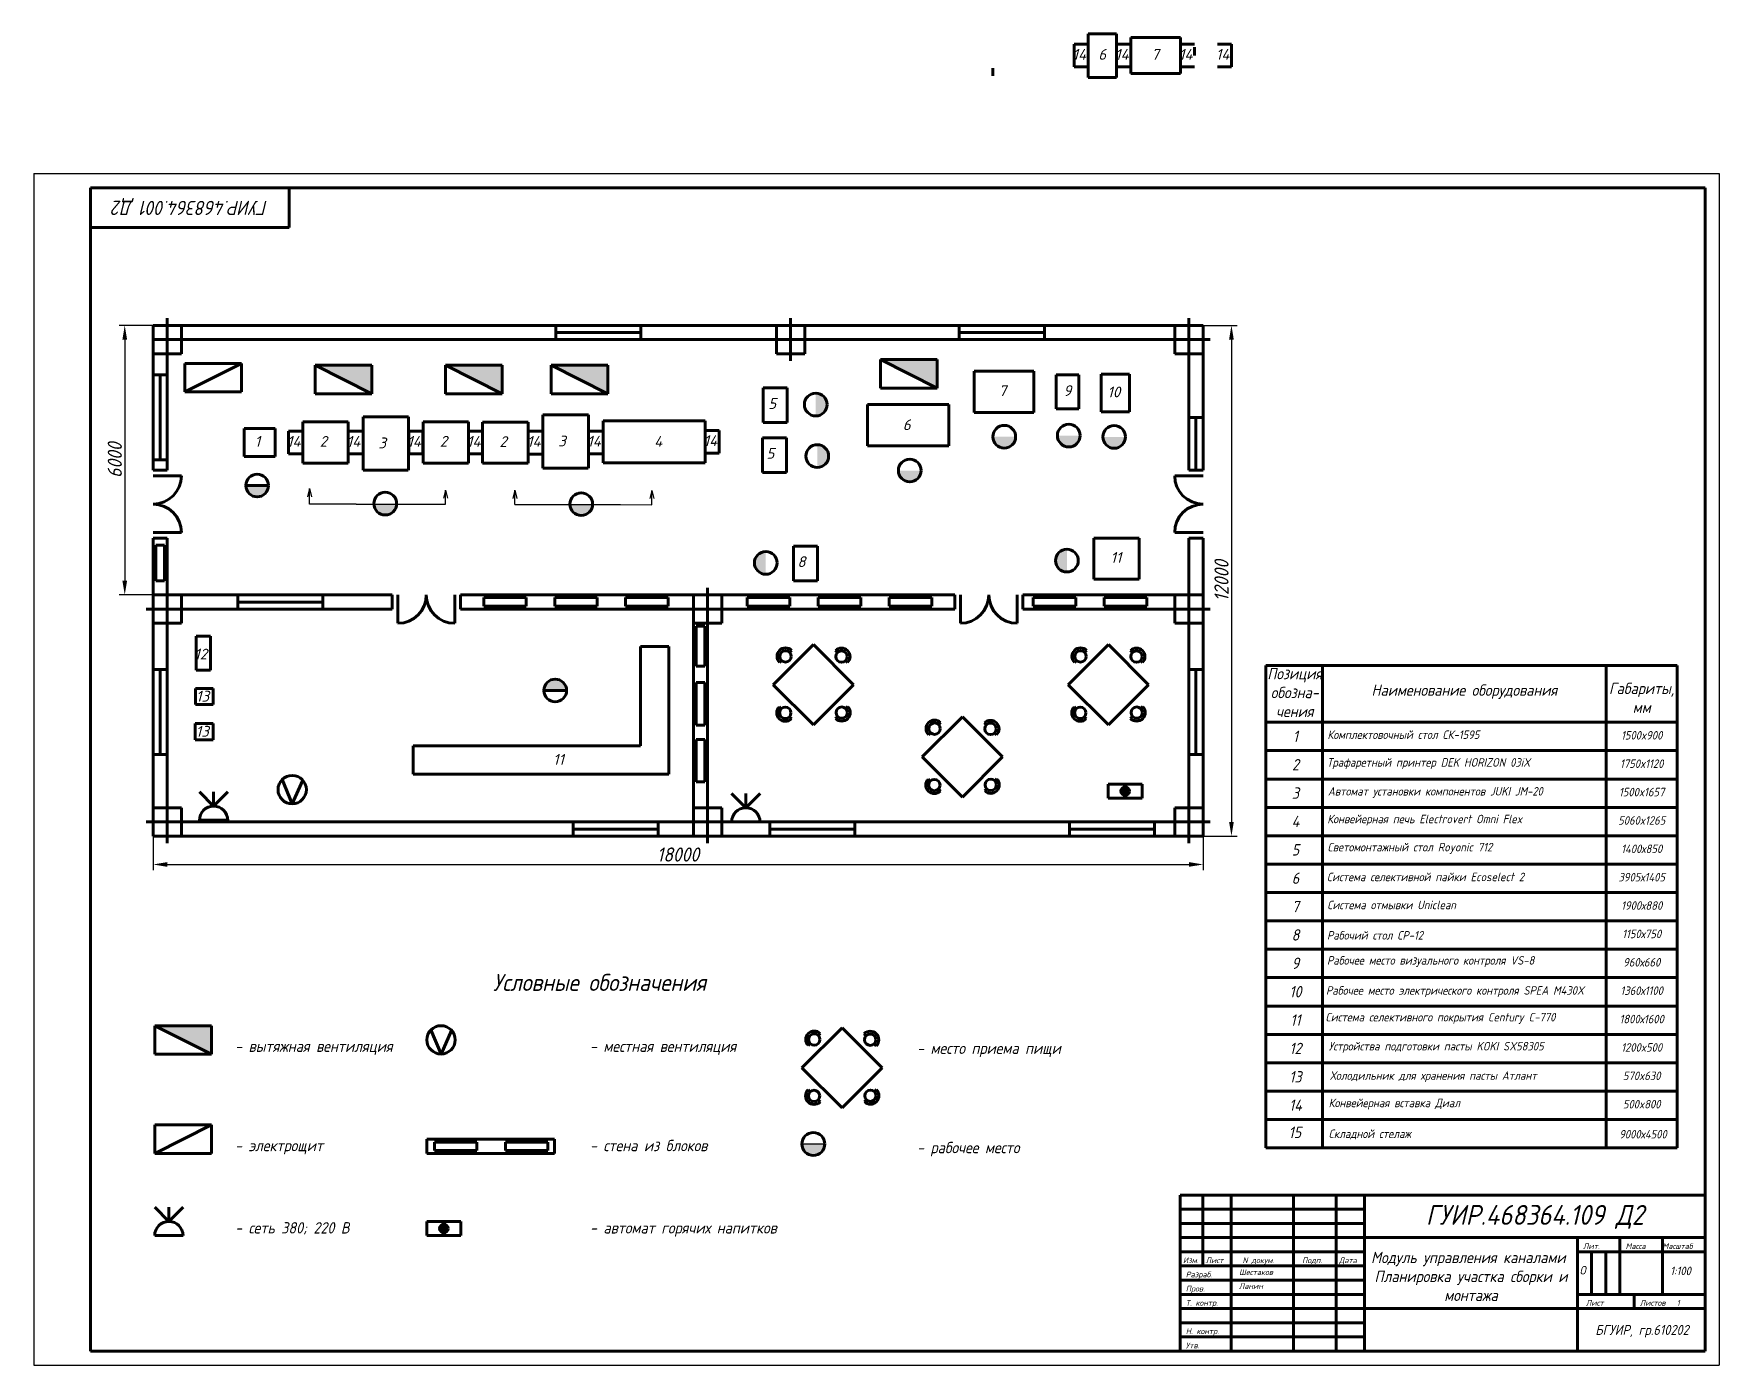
# Model space of a CAD drawing. Header units: millimetres. Extents: x 6617 to 8303, y 1400 to 2217.
# Drawn here: x 7709 to 8303, y 1748 to 2217 of the extents above; entities outside this region: 1.
import ezdxf

# ---------------------------------------------------------------- set-up
doc = ezdxf.new("R2010")
doc.units = ezdxf.units.MM
doc.header["$LTSCALE"] = 0.5
doc.layers.add('RAHMEN025', color=7, linetype='Continuous')
doc.layers.add('ОСЕВЫЕ', color=7, linetype='Continuous')
doc.layers.add('TXT', color=220, linetype='Continuous', lineweight=20)
doc.layers.add('Рамка', color=7, linetype='Continuous', lineweight=60)
doc.styles.get("Standard").update_dxf_attribs({"font": 'isocpeui.ttf', "width": 0.9})
doc.dimstyles.new('Standart', dxfattribs={"dimtxt": 5, "dimasz": 5, "dimexe": 2, "dimexo": 0, "dimgap": 1, "dimtad": 1, "dimtoh": 1, "dimdec": 0, "dimtxsty": 'Standard', "dimcen": 2.5, "dimadec": 0, "dimazin": 0, "dimtfac": 1, "dimtdec": 0, "dimtmove": 0, "dimatfit": 3, "dimldrblk": 'DOTSMALL', "dimfxl": 1, "dimarcsym": 0})

# ---------------------------------------------------------------- blocks, each defined once
blk = doc.blocks.new('*D264')
at = {"color": 0, "lineweight": -2, "transparency": 16777216}
for p, q in [((7750.61, 1934.53), (7750.61, 1922.53)), ((8120.61, 1934.53), (8120.61, 1922.53)), ((7755.61, 1924.53), (8115.61, 1924.53))]:
    blk.add_line(p, q, dxfattribs=at)
at = {"color": 0, "lineweight": 60, "transparency": 16777216}
for points in [[(7755.61, 1925.36), (7755.61, 1923.7), (7750.61, 1924.53)], [(8115.61, 1925.36), (8115.61, 1923.7), (8120.61, 1924.53)]]:
    blk.add_solid(points, dxfattribs=at)
at = {"color": 0, "lineweight": 25, "transparency": 16777216, "insert": (7935.61, 1928.03), "char_height": 5, "attachment_point": 5}
blk.add_mtext('18000', dxfattribs=at)
blk = doc.blocks.new('_DotSmall')
at = {"color": 0, "linetype": 'ByBlock', "const_width": 0.5}
blk.add_lwpolyline([(-0.0625, 0, 1), (0.0625, 0, 1)], format="xyb", close=True, dxfattribs=at)
blk = doc.blocks.new('*D265')
at = {"color": 0, "lineweight": -2, "transparency": 16777216}
for p, q in [((8120.61, 2114.53), (8132.61, 2114.53)), ((8130.61, 2109.53), (8130.61, 1939.53)), ((8120.61, 1934.53), (8132.61, 1934.53))]:
    blk.add_line(p, q, dxfattribs=at)
at = {"color": 0, "lineweight": 60, "transparency": 16777216}
for points in [[(8129.78, 2109.53), (8131.44, 2109.53), (8130.61, 2114.53)], [(8129.78, 1939.53), (8131.44, 1939.53), (8130.61, 1934.53)]]:
    blk.add_solid(points, dxfattribs=at)
at = {"color": 0, "lineweight": 25, "transparency": 16777216, "insert": (8127.11, 2024.53), "char_height": 5, "attachment_point": 5, "rotation": 90}
blk.add_mtext('12000', dxfattribs=at)
blk = doc.blocks.new('*D266')
at = {"color": 0, "lineweight": -2, "transparency": 16777216}
for p, q in [((7750.61, 2114.53), (7738.61, 2114.53)), ((7740.61, 2109.53), (7740.61, 2024.53)), ((7750.61, 2019.53), (7738.61, 2019.53))]:
    blk.add_line(p, q, dxfattribs=at)
at = {"color": 0, "lineweight": 60, "transparency": 16777216}
for points in [[(7739.78, 2109.53), (7741.44, 2109.53), (7740.61, 2114.53)], [(7739.78, 2024.53), (7741.44, 2024.53), (7740.61, 2019.53)]]:
    blk.add_solid(points, dxfattribs=at)
at = {"color": 0, "lineweight": 25, "transparency": 16777216, "insert": (7737.11, 2067.03), "char_height": 5, "attachment_point": 5, "rotation": 90}
blk.add_mtext('6000', dxfattribs=at)

msp = doc.modelspace()

# ---------------------------------------------------------------- hatches: boundary and pattern name
at = {"lineweight": 60}
h = msp.add_hatch(color=256, dxfattribs=at)
h.dxf.hatch_style = 1
h.paths.add_polyline_path([(7807.71, 2100.46), (7827.71, 2090.46), (7827.71, 2100.46)])
h = msp.add_hatch(color=256, dxfattribs=at)
h.dxf.hatch_style = 1
h.paths.add_polyline_path([(7853.66, 2100.46), (7873.66, 2090.46), (7873.66, 2100.46)])
h = msp.add_hatch(color=256, dxfattribs=at)
h.dxf.hatch_style = 1
h.paths.add_polyline_path([(7890.91, 2100.46), (7910.91, 2090.46), (7910.91, 2100.46)])
h = msp.add_hatch(color=256, dxfattribs=at)
h.dxf.hatch_style = 1
h.paths.add_polyline_path([(8006.89, 2102.45), (8026.89, 2092.45), (8026.89, 2102.45)])
h = msp.add_hatch(color=256, dxfattribs=at)
h.dxf.hatch_style = 1
h.paths.add_polyline_path([(7984.11, 2090.62), (7984.11, 2082.62, 1)])
h = msp.add_hatch(color=256, dxfattribs=at)
h.dxf.hatch_style = 1
h.paths.add_polyline_path([(8054.57, 2075.28), (8046.57, 2075.28, 1)])
h = msp.add_hatch(color=256, dxfattribs=at)
h.dxf.hatch_style = 1
h.paths.add_polyline_path([(8077.29, 2075.68), (8069.29, 2075.68, 1)])
h = msp.add_hatch(color=256, dxfattribs=at)
h.dxf.hatch_style = 1
h.paths.add_polyline_path([(8093.3, 2075.23), (8085.3, 2075.23, 1)])
h = msp.add_hatch(color=256, dxfattribs=at)
h.dxf.hatch_style = 1
h.paths.add_polyline_path([(7984.67, 2072.47), (7984.67, 2064.47, 1)])
h = msp.add_hatch(color=256, dxfattribs=at)
h.dxf.hatch_style = 1
h.paths.add_polyline_path([(8021.24, 2063.37), (8013.24, 2063.37, 1)])
h = msp.add_hatch(color=256, dxfattribs=at)
h.dxf.hatch_style = 1
h.paths.add_polyline_path([(7791.28, 2058.08), (7783.28, 2058.08, 1)])
h = msp.add_hatch(color=256, dxfattribs=at)
h.dxf.hatch_style = 1
h.paths.add_polyline_path([(7836.42, 2051.7), (7828.42, 2051.7, 1)])
h = msp.add_hatch(color=256, dxfattribs=at)
h.dxf.hatch_style = 1
h.paths.add_polyline_path([(7905.5, 2051.53), (7897.5, 2051.53, 1)])
h = msp.add_hatch(color=256, dxfattribs=at)
h.dxf.hatch_style = 1
h.paths.add_polyline_path([(7966.51, 2026.82), (7966.51, 2034.82, 1)])
h = msp.add_hatch(color=256, dxfattribs=at)
h.dxf.hatch_style = 1
h.paths.add_polyline_path([(8072.63, 2027.61), (8072.63, 2035.61, 1)])
h = msp.add_hatch(color=256, dxfattribs=at)
h.dxf.hatch_style = 1
h.paths.add_polyline_path([(7888.31, 1985.86), (7896.31, 1985.86, 1)])
h = msp.add_hatch(color=256, dxfattribs=at)
h.dxf.hatch_style = 1
h.paths.add_polyline_path([(8091.69, 1950.35, 1), (8094.69, 1950.35, 1)])
h = msp.add_hatch(color=256, dxfattribs=at)
h.dxf.hatch_style = 1
h.paths.add_polyline_path([(7751.17, 1867.71), (7771.17, 1857.71), (7771.17, 1867.71)])
at = {"lineweight": 25}
h = msp.add_hatch(color=0, dxfattribs=at)
h.dxf.hatch_style = 1
h.paths.add_polyline_path([(7987.27, 1826.01), (7979.27, 1826.01, 1)])
at = {"lineweight": 60}
h = msp.add_hatch(color=256, dxfattribs=at)
h.dxf.hatch_style = 1
h.paths.add_polyline_path([(7851.58, 1796.21, 1), (7854.58, 1796.21, 1)])
at = {"layer": 'TXT'}
h = msp.add_hatch(dxfattribs=at)
h.set_pattern_fill('ANGLE', color=0)
h.set_pattern_definition([(0, (0, 0), (0, 6.985), [5.08, -1.905]), (90, (0, 0), (-6.985, 4e-16), [5.08, -1.905])])
h.paths.add_polyline_path([(6618.3, 1401.5), (6616.7, 1401.5), (6616.7, 1400.45), (6618.3, 1400.45)])

# ---------------------------------------------------------------- linework, layer by layer
at = {"lineweight": 60}
for p, q in [((8080.15, 2209.63), (8080.15, 2217.33)), ((8080.15, 2217.33), (8090.15, 2217.33)), ((8090.15, 2217.33), (8090.15, 2201.93)), ((8095.15, 2209.63), (8095.15, 2215.99)), ((8095.15, 2215.99), (8112.65, 2215.99)), ((8112.65, 2215.99), (8112.65, 2203.27)), ((8075.15, 2205.63), (8075.15, 2213.63)), ((8075.15, 2213.63), (8080.15, 2213.63)), ((8080.15, 2213.63), (8080.15, 2205.63)), ((8080.15, 2212.63), (8080.15, 2206.63)), ((8080.15, 2209.63), (8080.15, 2212.63)), ((8090.15, 2213.63), (8095.15, 2213.63)), ((8095.15, 2213.63), (8095.15, 2205.63)), ((8095.15, 2209.63), (8095.15, 2212.63)), ((8112.65, 2213.63), (8117.65, 2213.63)), ((8117.65, 2209.63), (8117.65, 2212.63)), ((8125.65, 2213.63), (8130.65, 2213.63)), ((8130.65, 2213.63), (8130.65, 2205.63)), ((8130.65, 2209.63), (8130.65, 2212.63)), ((8130.65, 2209.63), (8130.65, 2212.18)), ((8046.55, 2202.53), (8046.55, 2205.23)), ((8080.15, 2205.63), (8075.15, 2205.63)), ((8080.15, 2201.93), (8080.15, 2206.63)), ((8095.15, 2205.63), (8090.15, 2205.63)), ((8095.15, 2203.27), (8095.15, 2205.63)), ((8117.65, 2205.63), (8112.65, 2205.63)), ((8130.65, 2205.63), (8125.65, 2205.63)), ((8090.15, 2201.93), (8080.15, 2201.93)), ((8112.65, 2203.27), (8095.15, 2203.27)), ((7755.61, 2117.03), (7755.61, 2102.03)), ((7975.25, 2117.03), (7975.25, 2102.03)), ((8115.61, 2063.53), (8115.61, 2117.03)), ((7750.61, 2114.53), (7750.61, 2104.53)), ((7760.61, 2104.53), (7760.61, 2114.53)), ((8123.11, 2109.53), (7827.39, 2109.53)), ((8120.61, 2114.53), (7829.89, 2114.53)), ((7880.61, 2114.53), (7870.61, 2114.53)), ((7892.47, 2114.53), (7892.47, 2109.53)), ((7922.47, 2112.03), (7892.47, 2112.03)), ((7922.47, 2109.53), (7922.47, 2114.53)), ((7970.25, 2114.53), (7970.25, 2104.53)), ((7980.25, 2104.53), (7980.25, 2114.53)), ((8015.61, 2114.53), (8005.61, 2114.53)), ((8034.72, 2114.53), (8034.72, 2109.53)), ((8064.72, 2112.03), (8034.72, 2112.03)), ((8064.72, 2109.53), (8064.72, 2114.53)), ((8110.61, 2114.53), (8115.61, 2114.53)), ((8110.61, 2114.53), (8110.61, 2104.53)), ((8120.61, 2114.53), (8110.61, 2114.53)), ((8120.61, 2114.53), (8120.61, 2109.53)), ((8120.61, 2104.53), (8120.61, 2114.53)), ((8120.61, 2063.53), (8120.61, 2114.53)), ((7750.61, 2063.53), (7750.61, 2104.53)), ((7750.61, 2104.53), (7760.61, 2104.53)), ((7755.61, 2063.53), (7755.61, 2104.53)), ((7970.25, 2104.53), (7980.25, 2104.53)), ((8110.61, 2104.53), (8120.61, 2104.53)), ((7755.61, 2097.1), (7750.61, 2097.1)), ((7753.11, 2097.1), (7753.11, 2067.1)), ((7761.79, 2101.05), (7761.79, 2091.05)), ((7781.79, 2101.05), (7761.79, 2101.05)), ((7781.79, 2101.05), (7761.79, 2091.05)), ((7781.79, 2091.05), (7781.79, 2101.05)), ((7807.71, 2100.46), (7807.71, 2090.46)), ((7827.71, 2100.46), (7807.71, 2100.46)), ((7827.71, 2090.46), (7807.71, 2100.46)), ((7827.71, 2090.46), (7827.71, 2100.46)), ((7853.66, 2100.46), (7853.66, 2090.46)), ((7873.66, 2100.46), (7853.66, 2100.46)), ((7873.66, 2090.46), (7853.66, 2100.46)), ((7873.66, 2090.46), (7873.66, 2100.46)), ((7890.91, 2100.46), (7890.91, 2090.46)), ((7910.91, 2100.46), (7890.91, 2100.46)), ((7910.91, 2090.46), (7890.91, 2100.46)), ((7910.91, 2090.46), (7910.91, 2100.46)), ((8006.89, 2102.45), (8006.89, 2092.45)), ((8026.89, 2092.45), (8006.89, 2102.45)), ((8026.89, 2092.45), (8026.89, 2102.45)), ((8039.94, 2091.12), (8039.94, 2098.37)), ((8039.94, 2098.37), (8055.94, 2098.37)), ((8068.87, 2091.11), (8068.87, 2097.11)), ((8068.87, 2097.11), (8076.87, 2097.11)), ((8076.87, 2097.11), (8076.87, 2085.11)), ((8094.67, 2097.32), (8084.67, 2097.32)), ((8084.67, 2097.32), (8084.67, 2084.02)), ((8094.67, 2097.22), (8094.67, 2097.32)), ((8094.67, 2084.02), (8094.67, 2097.22)), ((7761.79, 2091.05), (7781.79, 2091.05)), ((7965.55, 2080.26), (7965.55, 2092.51)), ((7974, 2092.51), (7974, 2080.26)), ((8006.89, 2092.45), (8026.89, 2092.45)), ((8039.94, 2083.87), (8039.94, 2091.12)), ((8068.87, 2095.11), (8068.87, 2087.11)), ((8094.67, 2090.67), (8094.67, 2094.89)), ((8094.67, 2093.22), (8094.67, 2088.12)), ((7807.71, 2090.46), (7827.71, 2090.46)), ((7853.66, 2090.46), (7873.66, 2090.46)), ((7890.91, 2090.46), (7910.91, 2090.46)), ((8002.39, 2072.47), (8002.39, 2086.67)), ((8002.39, 2072.07), (8002.39, 2086.27)), ((8068.87, 2085.11), (8068.87, 2087.11)), ((8076.87, 2085.11), (8068.87, 2085.11)), ((8094.67, 2086.44), (8094.67, 2088.12)), ((7803.38, 2073.23), (7803.38, 2080.48)), ((7803.38, 2080.48), (7819.38, 2080.48)), ((7819.38, 2080.48), (7819.38, 2065.98)), ((7824.65, 2075.04), (7824.65, 2082.29)), ((7824.65, 2082.29), (7840.65, 2082.29)), ((7840.65, 2082.29), (7840.65, 2067.79)), ((7845.74, 2073.25), (7845.74, 2080.5)), ((7845.74, 2080.5), (7861.74, 2080.5)), ((7861.74, 2080.5), (7861.74, 2066)), ((7866.74, 2073.16), (7866.74, 2080.41)), ((7866.74, 2080.41), (7882.74, 2080.41)), ((7882.74, 2080.41), (7882.74, 2065.91)), ((7888, 2075.73), (7888, 2082.98)), ((7888, 2082.98), (7904, 2082.98)), ((7904, 2082.98), (7904, 2068.48)), ((7974, 2080.26), (7965.55, 2080.26)), ((8002.39, 2083.17), (8002.39, 2075.17)), ((8002.39, 2079.17), (8002.39, 2082.17)), ((8055.94, 2083.87), (8039.94, 2083.87)), ((8084.67, 2084.02), (8094.67, 2084.02)), ((8120.61, 2082.03), (8115.61, 2082.03)), ((8118.11, 2082.03), (8118.11, 2063.53)), ((7782.64, 2078.15), (7793.64, 2078.15)), ((7782.64, 2068.35), (7782.64, 2078.15)), ((7798.32, 2077.23), (7803.32, 2077.23)), ((7803.38, 2078.13), (7803.38, 2068.33)), ((7803.38, 2065.98), (7803.38, 2073.23)), ((7819.38, 2073.23), (7819.38, 2077.23)), ((7819.38, 2077.23), (7824.38, 2077.23)), ((7824.65, 2067.79), (7824.65, 2075.04)), ((7840.71, 2069.21), (7840.71, 2077.21)), ((7840.71, 2077.21), (7845.71, 2077.21)), ((7845.71, 2077.21), (7845.71, 2069.21)), ((7845.74, 2066), (7845.74, 2073.25)), ((7861.73, 2077.21), (7866.73, 2077.21)), ((7866.74, 2065.91), (7866.74, 2073.16)), ((7882.89, 2077.19), (7887.89, 2077.19)), ((7888, 2068.48), (7888, 2075.73)), ((7904.1, 2077.29), (7909.1, 2077.29)), ((7945.14, 2069.49), (7945.14, 2077.49)), ((7945.14, 2077.49), (7950.14, 2077.49)), ((7965.35, 2062.67), (7965.35, 2074.92)), ((7973.8, 2074.92), (7973.8, 2062.67)), ((7793.64, 2068.35), (7782.64, 2068.35)), ((7803.32, 2069.23), (7798.32, 2069.23)), ((7824.38, 2069.23), (7819.38, 2069.23)), ((7845.71, 2069.21), (7840.71, 2069.21)), ((7866.73, 2069.21), (7861.73, 2069.21)), ((7887.89, 2069.19), (7882.89, 2069.19)), ((7909.1, 2069.29), (7904.1, 2069.29)), ((7950.14, 2069.49), (7945.14, 2069.49)), ((7750.61, 2067.1), (7755.61, 2067.1)), ((7750.61, 2063.53), (7755.61, 2063.53)), ((7760.61, 2061.53), (7750.61, 2061.53)), ((7819.38, 2065.98), (7803.38, 2065.98)), ((7861.74, 2066), (7845.74, 2066)), ((7882.74, 2065.91), (7866.74, 2065.91)), ((7973.8, 2062.67), (7965.35, 2062.67)), ((8110.61, 2061.53), (8120.61, 2061.53)), ((8115.61, 2063.53), (8120.61, 2063.53)), ((7791.28, 2058.08), (7783.28, 2058.08)), ((7787.28, 2058.08), (7791.28, 2058.08)), ((7750.61, 2041.53), (7760.61, 2041.53)), ((7750.61, 2039.53), (7755.61, 2039.53)), ((7755.61, 2039.53), (7755.61, 2014.53)), ((8082.1, 2032.3), (8082.1, 2039.55)), ((8082.1, 2039.55), (8098.1, 2039.55)), ((8098.1, 2039.55), (8098.1, 2025.05)), ((8120.61, 2041.53), (8110.61, 2041.53)), ((8115.61, 2009.53), (8115.61, 2039.53)), ((8115.61, 2039.53), (8120.61, 2039.53)), ((8120.61, 2009.53), (8120.61, 2039.53)), ((7754.61, 2037.09), (7751.61, 2037.09)), ((7751.61, 2037.09), (7751.61, 2024.53)), ((7754.61, 2024.53), (7754.61, 2037.09)), ((7976.25, 2024.51), (7976.25, 2036.76)), ((7984.7, 2036.76), (7984.7, 2024.51)), ((8082.1, 2025.05), (8082.1, 2032.3)), ((7945.99, 2022.03), (7945.99, 2007.03)), ((7984.7, 2024.51), (7976.25, 2024.51)), ((8098.1, 2025.05), (8082.1, 2025.05)), ((8115.61, 2022.03), (8115.61, 2007.03)), ((7748.11, 2014.53), (7763.11, 2014.53)), ((7750.61, 2019.53), (7760.61, 2019.53)), ((7760.61, 2019.53), (7750.61, 2019.53)), ((7834.89, 2019.53), (7755.61, 2019.53)), ((7760.61, 2009.53), (7760.61, 2019.53)), ((7760.61, 2014.53), (7834.89, 2014.53)), ((7780.43, 2019.53), (7780.43, 2014.53)), ((7810.43, 2017.03), (7780.43, 2017.03)), ((7810.43, 2014.53), (7810.43, 2019.53)), ((7824.89, 2014.53), (7834.89, 2014.53)), ((7836.89, 2019.53), (7836.89, 2009.53)), ((7856.89, 2009.53), (7856.89, 2019.53)), ((7858.89, 2019.53), (8033.1, 2019.53)), ((7858.89, 2014.53), (8033.1, 2014.53)), ((7867.12, 2018.61), (7867.12, 2015.61)), ((7882.12, 2018.61), (7867.12, 2018.61)), ((7867.12, 2015.61), (7882.12, 2015.61)), ((7882.12, 2015.61), (7882.12, 2018.61)), ((7892.12, 2018.61), (7892.12, 2015.61)), ((7907.12, 2018.61), (7892.12, 2018.61)), ((7892.12, 2015.61), (7907.12, 2015.61)), ((7907.12, 2015.61), (7907.12, 2018.61)), ((7917.12, 2018.61), (7917.12, 2015.61)), ((7932.12, 2018.61), (7917.12, 2018.61)), ((7917.12, 2015.61), (7932.12, 2015.61)), ((7932.12, 2015.61), (7932.12, 2018.61)), ((7940.99, 2019.53), (7940.99, 2009.53)), ((7940.99, 2019.53), (7950.99, 2019.53)), ((7940.99, 2014.53), (7950.99, 2014.53)), ((7950.99, 2009.53), (7950.99, 2019.53)), ((7960, 2018.61), (7960, 2015.61)), ((7975, 2018.61), (7960, 2018.61)), ((7960, 2015.61), (7975, 2015.61)), ((7975, 2015.61), (7975, 2018.61)), ((7985, 2018.61), (7985, 2015.61)), ((8000, 2018.61), (7985, 2018.61)), ((7985, 2015.61), (8000, 2015.61)), ((8000, 2015.61), (8000, 2018.61)), ((8010, 2018.61), (8010, 2015.61)), ((8025, 2018.61), (8010, 2018.61)), ((8010, 2015.61), (8025, 2015.61)), ((8025, 2015.61), (8025, 2018.61)), ((8035.1, 2009.53), (8035.1, 2019.53)), ((8055.1, 2019.53), (8055.1, 2009.53)), ((8057.1, 2019.53), (8110.61, 2019.53)), ((8057.1, 2014.53), (8110.61, 2014.53)), ((8060.75, 2018.61), (8060.75, 2015.61)), ((8075.75, 2018.61), (8060.75, 2018.61)), ((8060.75, 2015.61), (8075.75, 2015.61)), ((8075.75, 2015.61), (8075.75, 2018.61)), ((8085.75, 2018.61), (8085.75, 2015.61)), ((8100.75, 2018.61), (8085.75, 2018.61)), ((8085.75, 2015.61), (8100.75, 2015.61)), ((8100.75, 2015.61), (8100.75, 2018.61)), ((8108.11, 2014.53), (8123.11, 2014.53)), ((8110.61, 2019.53), (8110.61, 2009.53)), ((8120.61, 2019.53), (8110.61, 2019.53)), ((8120.61, 2009.53), (8120.61, 2019.53)), ((7750.61, 2009.53), (7760.61, 2009.53)), ((7754.61, 2009.53), (7751.61, 2009.53)), ((7944.99, 2008.53), (7941.99, 2008.53)), ((7941.99, 2008.53), (7941.99, 1994.43)), ((7944.99, 1994.43), (7944.99, 2008.53)), ((8110.61, 2009.53), (8120.61, 2009.53)), ((7770.82, 2005.04), (7765.82, 2005.04)), ((7765.82, 2005.04), (7765.82, 1993.04)), ((7770.82, 1993.04), (7770.82, 2005.04)), ((7983.3, 2002.02), (7969.15, 1987.88)), ((7997.44, 1987.88), (7983.3, 2002.02)), ((8087.25, 2002.02), (8073.11, 1987.88)), ((8101.39, 1987.88), (8087.25, 2002.02)), ((7932.31, 2001.35), (7922.31, 2001.35)), ((7922.31, 2001.35), (7922.31, 1966.35)), ((7932.31, 2001.35), (7932.31, 1956.35)), ((7972.06, 1996.43), (7971.35, 1995.73)), ((7974.89, 1999.26), (7975.59, 1999.97)), ((7991.78, 1999.19), (7991.07, 1999.9)), ((7994.61, 1996.36), (7995.32, 1995.66)), ((8076.01, 1996.43), (8075.3, 1995.73)), ((8078.84, 1999.26), (8079.54, 1999.97)), ((8095.73, 1999.19), (8095.03, 1999.9)), ((8098.56, 1996.36), (8099.27, 1995.66)), ((7755.61, 1993.25), (7750.61, 1993.25)), ((7753.11, 1993.25), (7753.11, 1963.25)), ((7765.82, 1993.04), (7770.82, 1993.04)), ((7941.99, 1994.43), (7944.99, 1994.43)), ((8120.61, 1993.25), (8115.61, 1993.25)), ((8118.11, 1993.25), (8118.11, 1963.25)), ((8142.69, 1994.64), (8287.69, 1994.64)), ((8142.69, 1834.64), (8142.69, 1994.64)), ((8142.69, 1994.64), (8162.69, 1994.64)), ((8142.69, 1994.64), (8142.69, 1979.64)), ((8142.69, 1994.64), (8142.69, 1974.64)), ((8162.69, 1994.64), (8162.69, 1834.64)), ((8287.69, 1994.64), (8262.69, 1994.64)), ((8262.69, 1994.64), (8262.69, 1834.64)), ((8287.69, 1994.64), (8282.69, 1994.64)), ((8287.69, 1994.64), (8287.69, 1834.64)), ((7765.53, 1980.86), (7765.53, 1986.56)), ((7765.53, 1986.56), (7771.83, 1986.56)), ((7771.83, 1986.56), (7771.83, 1980.86)), ((7892.31, 1985.86), (7888.31, 1985.86)), ((7888.31, 1985.86), (7896.31, 1985.86)), ((7944.99, 1988.62), (7941.99, 1988.62)), ((7941.99, 1988.62), (7941.99, 1973.62)), ((7944.99, 1973.62), (7944.99, 1988.62)), ((7969.15, 1987.88), (7983.3, 1973.74)), ((7983.3, 1973.74), (7997.44, 1987.88)), ((8073.11, 1987.88), (8087.25, 1973.74)), ((8087.25, 1973.74), (8101.39, 1987.88)), ((7771.83, 1980.86), (7765.53, 1980.86)), ((7971.98, 1979.39), (7971.28, 1980.1)), ((7994.68, 1979.47), (7995.39, 1980.17)), ((8075.93, 1979.39), (8075.23, 1980.1)), ((8098.63, 1979.47), (8099.34, 1980.17)), ((7765.44, 1968.5), (7765.44, 1974.2)), ((7765.44, 1974.2), (7771.74, 1974.2)), ((7771.74, 1974.2), (7771.74, 1968.5)), ((7941.99, 1973.62), (7944.99, 1973.62)), ((7974.81, 1976.56), (7975.52, 1975.86)), ((7991.85, 1976.64), (7991.14, 1975.93)), ((8035.81, 1976.56), (8021.67, 1962.42)), ((8027.4, 1973.8), (8028.11, 1974.51)), ((8049.95, 1962.42), (8035.81, 1976.56)), ((8044.3, 1973.73), (8043.59, 1974.44)), ((8078.76, 1976.56), (8079.47, 1975.86)), ((8095.8, 1976.64), (8095.1, 1975.93)), ((8142.69, 1974.64), (8287.69, 1974.64)), ((7771.74, 1968.5), (7765.44, 1968.5)), ((7842.31, 1956.35), (7842.31, 1966.35)), ((7842.31, 1966.35), (7892.31, 1966.35)), ((7922.31, 1966.35), (7892.31, 1966.35)), ((7944.99, 1968.62), (7941.99, 1968.62)), ((7941.99, 1968.62), (7941.99, 1953.62)), ((7944.99, 1953.62), (7944.99, 1968.62)), ((8024.57, 1970.98), (8023.87, 1970.27)), ((8047.13, 1970.9), (8047.83, 1970.2)), ((7750.61, 1963.25), (7755.61, 1963.25)), ((8021.67, 1962.42), (8035.81, 1948.28)), ((8035.81, 1948.28), (8049.95, 1962.42)), ((8115.61, 1963.25), (8120.61, 1963.25)), ((8142.69, 1964.64), (8287.69, 1964.64)), ((8142.69, 1964.64), (8287.69, 1964.64)), ((7799.62, 1945.91), (7796.07, 1954.43)), ((7892.31, 1956.35), (7842.31, 1956.35)), ((7932.31, 1956.35), (7892.31, 1956.35)), ((8024.5, 1953.93), (8023.79, 1954.64)), ((8047.2, 1954.01), (8047.9, 1954.72)), ((8142.69, 1954.64), (8287.69, 1954.64)), ((7766.92, 1950.1), (7771.92, 1945.1)), ((7771.92, 1945.1), (7771.92, 1950.1)), ((7776.92, 1950.1), (7771.92, 1945.1)), ((7799.62, 1945.91), (7803.35, 1954.24)), ((7941.99, 1953.62), (7944.99, 1953.62)), ((7954.49, 1949.53), (7959.49, 1944.53)), ((7959.49, 1944.53), (7959.49, 1949.53)), ((7964.49, 1949.53), (7959.49, 1944.53)), ((8027.33, 1951.11), (8028.03, 1950.4)), ((8044.37, 1951.18), (8043.66, 1950.47)), ((8087.19, 1952.85), (8087.19, 1947.85)), ((8099.19, 1952.85), (8087.19, 1952.85)), ((8099.19, 1947.85), (8099.19, 1952.85)), ((7750.61, 1944.53), (7750.61, 1934.53)), ((7750.61, 1944.53), (7760.61, 1944.53)), ((7751.61, 1944.53), (7754.61, 1944.53)), ((7760.61, 1934.53), (7760.61, 1944.53)), ((7940.99, 1944.53), (7940.99, 1934.53)), ((7940.99, 1944.53), (7950.99, 1944.53)), ((7941.99, 1944.53), (7944.99, 1944.53)), ((7950.99, 1934.53), (7950.99, 1944.53)), ((8087.19, 1947.85), (8099.19, 1947.85)), ((8110.61, 1944.53), (8110.61, 1934.53)), ((8120.61, 1944.53), (8110.61, 1944.53)), ((8115.61, 1947.03), (8115.61, 1932.03)), ((8120.61, 1934.53), (8120.61, 1944.53)), ((8142.69, 1944.64), (8287.69, 1944.64)), ((7748.11, 1939.53), (7763.11, 1939.53)), ((7760.61, 1939.53), (7750.61, 1939.53)), ((7776.92, 1940.1), (7766.92, 1940.1)), ((7898.59, 1939.53), (7898.59, 1934.53)), ((7928.59, 1937.03), (7898.59, 1937.03)), ((7928.59, 1934.53), (7928.59, 1939.53)), ((7938.49, 1939.53), (7953.49, 1939.53)), ((7950.99, 1939.53), (7940.99, 1939.53)), ((7967.93, 1939.53), (7967.93, 1934.53)), ((7997.93, 1937.03), (7967.93, 1937.03)), ((7997.93, 1934.53), (7997.93, 1939.53)), ((8073.53, 1939.53), (8073.53, 1934.53)), ((8103.53, 1937.03), (8073.53, 1937.03)), ((8103.53, 1934.53), (8103.53, 1939.53)), ((8108.11, 1939.53), (8123.11, 1939.53)), ((7750.61, 1934.53), (7760.61, 1934.53)), ((7940.99, 1934.53), (7950.99, 1934.53)), ((8110.61, 1934.53), (8120.61, 1934.53)), ((8142.69, 1934.64), (8287.69, 1934.64)), ((8142.69, 1924.64), (8287.69, 1924.64)), ((8142.69, 1914.64), (8287.69, 1914.64)), ((8142.69, 1904.64), (8287.69, 1904.64)), ((8142.69, 1894.64), (8287.69, 1894.64)), ((8142.69, 1884.64), (8287.69, 1884.64)), ((8142.69, 1874.64), (8287.69, 1874.64)), ((7751.17, 1867.71), (7751.17, 1857.71)), ((7771.17, 1867.71), (7751.17, 1867.71)), ((7771.17, 1857.71), (7751.17, 1867.71)), ((7771.17, 1857.71), (7771.17, 1867.71)), ((7852.08, 1857.71), (7848.53, 1866.23)), ((7852.08, 1857.71), (7855.81, 1866.04)), ((7993.42, 1867.01), (7979.27, 1852.86)), ((8007.56, 1852.86), (7993.42, 1867.01)), ((7982.18, 1861.42), (7981.47, 1860.71)), ((7985.01, 1864.25), (7985.71, 1864.96)), ((8001.9, 1864.18), (8001.19, 1864.89)), ((8004.73, 1861.35), (8005.44, 1860.64)), ((8142.69, 1864.64), (8287.69, 1864.64)), ((7751.17, 1857.71), (7771.17, 1857.71)), ((8142.69, 1854.64), (8287.69, 1854.64)), ((7979.27, 1852.86), (7993.42, 1838.72)), ((7993.42, 1838.72), (8007.56, 1852.86)), ((7982.1, 1844.38), (7981.4, 1845.09)), ((7984.93, 1841.55), (7985.64, 1840.84)), ((8001.97, 1841.63), (8001.27, 1840.92)), ((8004.8, 1844.45), (8005.51, 1845.16)), ((8142.69, 1844.64), (8287.69, 1844.64)), ((7751.17, 1832.71), (7751.17, 1822.71)), ((7771.17, 1832.71), (7751.17, 1832.71)), ((7771.17, 1832.71), (7751.17, 1822.71)), ((7771.17, 1822.71), (7771.17, 1832.71)), ((8142.69, 1834.64), (8287.69, 1834.64)), ((7847.08, 1827.71), (7847.08, 1822.71)), ((7892.08, 1827.71), (7847.08, 1827.71)), ((7849.74, 1826.71), (7849.74, 1823.71)), ((7864.74, 1826.71), (7849.74, 1826.71)), ((7849.74, 1823.71), (7864.74, 1823.71)), ((7864.74, 1823.71), (7864.74, 1826.71)), ((7874.74, 1826.71), (7874.74, 1823.71)), ((7889.74, 1826.71), (7874.74, 1826.71)), ((7874.74, 1823.71), (7889.74, 1823.71)), ((7889.74, 1823.71), (7889.74, 1826.71)), ((7892.08, 1822.71), (7892.08, 1827.71)), ((7751.17, 1822.71), (7771.17, 1822.71)), ((7847.08, 1822.71), (7892.08, 1822.71)), ((7751.17, 1803.71), (7756.17, 1798.71)), ((7756.17, 1798.71), (7756.17, 1803.71)), ((7761.17, 1803.71), (7756.17, 1798.71)), ((7847.08, 1798.71), (7847.08, 1793.71)), ((7859.08, 1798.71), (7847.08, 1798.71)), ((7859.08, 1793.71), (7859.08, 1798.71)), ((7761.17, 1793.71), (7751.17, 1793.71)), ((7847.08, 1793.71), (7859.08, 1793.71))]:
    msp.add_line(p, q, dxfattribs=at)
at = {"color": 0, "lineweight": 60}
for p, q in [((7827.39, 2109.53), (7750.58, 2109.53)), ((7829.89, 2114.53), (7750.61, 2114.53)), ((8006.89, 2102.45), (8026.89, 2102.45)), ((8055.94, 2098.37), (8060.94, 2098.37)), ((8060.94, 2098.37), (8060.94, 2083.87)), ((7974, 2092.51), (7965.55, 2092.51)), ((8002.39, 2086.67), (8030.99, 2086.67)), ((8030.99, 2086.67), (8030.99, 2072.47)), ((8030.99, 2086.27), (8030.99, 2072.07)), ((7909.24, 2080.89), (7945.14, 2080.89)), ((7909.24, 2066.09), (7909.24, 2080.89)), ((7945.14, 2080.89), (7945.14, 2066.09)), ((8055.94, 2083.87), (8060.94, 2083.87)), ((7793.64, 2078.15), (7793.64, 2068.35)), ((7798.32, 2077.23), (7798.32, 2069.23)), ((7950.14, 2077.49), (7950.14, 2069.49)), ((7973.8, 2074.92), (7965.35, 2074.92)), ((7824.65, 2067.79), (7824.65, 2063.49)), ((7840.65, 2067.79), (7840.65, 2063.49)), ((7888, 2068.48), (7888, 2064.18)), ((7904, 2068.48), (7904, 2064.18)), ((8030.99, 2072.07), (8002.39, 2072.07)), ((7824.65, 2063.49), (7840.53, 2063.49)), ((7888, 2064.18), (7903.87, 2064.18)), ((7945.14, 2066.09), (7909.24, 2066.09)), ((7750.61, 2019.53), (7750.61, 2039.53)), ((7984.7, 2036.76), (7976.25, 2036.76)), ((7751.61, 2024.53), (7754.61, 2024.53)), ((7755.61, 2022.03), (7755.61, 1942.03)), ((7750.61, 2019.53), (7750.61, 1934.53)), ((7834.89, 2014.53), (7834.89, 2019.53)), ((7834.89, 2018.53), (7834.89, 2014.53)), ((7858.89, 2019.53), (7858.89, 2014.53)), ((8033.1, 2019.53), (8033.1, 2014.53)), ((8057.1, 2019.53), (8057.1, 2014.53)), ((7950.99, 2009.53), (7940.99, 2009.53)), ((7940.99, 2009.53), (7940.99, 1939.53)), ((8120.61, 1934.53), (8120.61, 2009.53)), ((7945.99, 2007.03), (7945.99, 1939.53)), ((8115.61, 1939.53), (8115.61, 2007.03)), ((7755.61, 1942.03), (7755.61, 1942.03)), ((7755.61, 1932.03), (7755.61, 1942.03)), ((8115.61, 1939.53), (7755.61, 1939.53)), ((7945.99, 1942.03), (7945.99, 1942.03)), ((7945.99, 1932.03), (7945.99, 1942.03)), ((7750.61, 1934.53), (8120.61, 1934.53)), ((8142.69, 1834.64), (8142.69, 1824.64)), ((8162.69, 1834.64), (8162.69, 1824.64)), ((8262.69, 1834.64), (8262.69, 1824.64)), ((8287.69, 1834.64), (8287.69, 1824.64)), ((8142.69, 1824.64), (8287.69, 1824.64))]:
    msp.add_line(p, q, dxfattribs=at)
at = {"lineweight": 25}
for p, q in [((7805.77, 2056.99), (7805.06, 2054.12)), ((7805.77, 2051.99), (7805.77, 2056.99)), ((7805.77, 2056.99), (7806.48, 2054.12)), ((7853.7, 2056.48), (7852.99, 2053.61)), ((7853.7, 2051.48), (7853.7, 2056.48)), ((7853.7, 2056.48), (7854.41, 2053.61)), ((7878.12, 2056.44), (7877.41, 2053.57)), ((7878.12, 2051.44), (7878.12, 2056.44)), ((7878.12, 2056.44), (7878.83, 2053.57)), ((7926.33, 2056.34), (7925.62, 2053.47)), ((7926.33, 2051.34), (7926.33, 2056.34)), ((7926.33, 2056.34), (7927.04, 2053.47)), ((7822.2, 2051.48), (7853.7, 2051.48)), ((7878.12, 2051.44), (7915.37, 2051.44))]:
    msp.add_line(p, q, dxfattribs=at)
at = {"color": 0, "lineweight": 25}
for p, q in [((7805.74, 2051.48), (7805.77, 2051.99)), ((7822.2, 2051.48), (7805.74, 2051.48)), ((7915.37, 2051.44), (7926.33, 2051.34)), ((7751.61, 2024.53), (7754.61, 2024.53)), ((7979.27, 1826.01), (7987.27, 1826.01))]:
    msp.add_line(p, q, dxfattribs=at)
at = {"color": 0, "lineweight": 30}
msp.add_line((7751.61, 2024.53), (7754.61, 2024.53), dxfattribs=at)
msp.add_line((7708.53, 1748.02), (8302.53, 1748.02))
at = {"lineweight": 60}
for centre, radius in [((7984.11, 2086.62), 4), ((8050.57, 2075.28), 4), ((8073.29, 2075.68), 4), ((8089.3, 2075.23), 4), ((7984.67, 2068.47), 4), ((8017.24, 2063.37), 4), ((7787.28, 2058.08), 4), ((7832.42, 2051.7), 4), ((7901.5, 2051.53), 4), ((7966.51, 2030.82), 4), ((8072.63, 2031.61), 4), ((7973.47, 1997.85), 2), ((7993.2, 1997.78), 2), ((8077.42, 1997.85), 2), ((8097.15, 1997.78), 2), ((7892.31, 1985.86), 4), ((7973.4, 1977.98), 2), ((7993.27, 1978.05), 2), ((8077.35, 1977.98), 2), ((8097.22, 1978.05), 2), ((8025.99, 1972.39), 2), ((8045.71, 1972.32), 2), ((7799.62, 1950.91), 5), ((8025.91, 1952.52), 2), ((8045.78, 1952.59), 2), ((8093.19, 1950.35), 1.5), ((7852.08, 1862.71), 5), ((7983.59, 1862.83), 2), ((8003.32, 1862.76), 2), ((7983.52, 1842.96), 2), ((8003.39, 1843.04), 2), ((7983.27, 1826.01), 4), ((7853.08, 1796.21), 1.5)]:
    msp.add_circle(centre, radius, dxfattribs=at)
for centre, radius, start, end in [((7750.61, 2061.53), 10, 270, 0), ((8120.61, 2061.53), 10, 180, 270), ((7750.61, 2041.53), 10, 0, 90), ((8120.61, 2041.53), 10, 90, 180), ((7836.89, 2019.53), 10, 270, 0), ((7856.89, 2019.53), 10, 180, 270), ((8035.1, 2019.53), 10, 270, 0), ((8055.1, 2019.53), 10, 180, 270), ((7973.47, 1997.85), 3, 45, 225), ((7993.2, 1997.78), 3, 315, 135), ((8077.42, 1997.85), 3, 45, 225), ((8097.15, 1997.78), 3, 315, 135), ((7973.4, 1977.98), 3, 135, 315), ((7993.27, 1978.05), 3, 225, 45), ((8077.35, 1977.98), 3, 135, 315), ((8097.22, 1978.05), 3, 225, 45), ((8025.99, 1972.39), 3, 45, 225), ((8045.71, 1972.32), 3, 315, 135), ((8025.91, 1952.52), 3, 135, 315), ((8045.78, 1952.59), 3, 225, 45), ((7771.92, 1940.1), 5, 0, 180), ((7959.49, 1939.53), 5, 0, 180), ((7983.59, 1862.83), 3, 45, 225), ((8003.32, 1862.76), 3, 315, 135), ((7983.52, 1842.96), 3, 135, 315), ((8003.39, 1843.04), 3, 225, 45), ((7756.17, 1793.71), 5, 0, 180)]:
    msp.add_arc(centre, radius, start, end, dxfattribs=at)
at = {"layer": 'RAHMEN025'}
for p, q in [((7708.53, 2168.02), (8302.53, 2168.02)), ((7708.53, 2168.02), (7708.53, 1748.02)), ((8302.53, 2168.02), (8302.53, 1748.02)), ((8302.53, 2168.02), (8302.53, 1748.02))]:
    msp.add_line(p, q, dxfattribs=at)
at = {"layer": 'Рамка', "lineweight": 60}
for p, q in [((7728.53, 2163.02), (8297.53, 2163.02)), ((7728.53, 1753.02), (7728.53, 2163.02)), ((7798.53, 2149.02), (7798.53, 2163.02)), ((8297.53, 2163.02), (8297.53, 1753.02)), ((7728.53, 2149.02), (7798.53, 2149.02)), ((8112.53, 1808.02), (8112.53, 1753.02)), ((8297.53, 1808.02), (8112.53, 1808.02)), ((8120.53, 1808.02), (8120.53, 1783.02)), ((8130.53, 1808.02), (8130.53, 1753.02)), ((8152.53, 1808.02), (8152.53, 1753.02)), ((8167.53, 1808.02), (8167.53, 1753.02)), ((8177.53, 1808.02), (8177.53, 1753.02)), ((8112.53, 1803.02), (8177.53, 1803.02)), ((8112.53, 1798.02), (8177.53, 1798.02)), ((8112.53, 1793.02), (8297.53, 1793.02)), ((8112.53, 1788.02), (8177.53, 1788.02)), ((8252.53, 1793.02), (8252.53, 1753.02)), ((8252.53, 1788.02), (8297.53, 1788.02)), ((8257.53, 1788.02), (8257.53, 1773.02)), ((8262.53, 1788.02), (8262.53, 1773.02)), ((8267.53, 1793.02), (8267.53, 1773.02)), ((8282.53, 1793.02), (8282.53, 1773.02)), ((8112.53, 1783.02), (8177.53, 1783.02)), ((8112.53, 1778.02), (8177.53, 1778.02)), ((8112.53, 1773.02), (8177.53, 1773.02)), ((8252.53, 1773.02), (8297.53, 1773.02)), ((8272.53, 1773.02), (8272.53, 1768.02)), ((8112.53, 1768.02), (8297.53, 1768.02)), ((8112.53, 1763.02), (8177.53, 1763.02)), ((8297.53, 1753.02), (7728.53, 1753.02)), ((8112.53, 1758.02), (8177.53, 1758.02))]:
    msp.add_line(p, q, dxfattribs=at)

# ---------------------------------------------------------------- texts
for s, p in [('14', (8074.65, 2208.14)), ('6', (8083.68, 2208.14)), ('14', (8089.65, 2208.14)), ('7', (8102.43, 2208.14)), ('14', (8112.15, 2208.14)), ('14', (8125.15, 2208.14)), ('7', (8048.61, 2089.61)), ('9', (8071.4, 2089.62)), ('10', (8086.91, 2089.18)), ('5', (7967.39, 2085.08)), ('6', (8014.79, 2077.6)), ('1', (7786.45, 2071.76)), ('14', (7797.82, 2071.74)), ('2', (7809.3, 2071.74)), ('14', (7818.88, 2071.74)), ('3', (7830.02, 2071.2)), ('14', (7840.21, 2071.72)), ('2', (7851.65, 2071.77)), ('14', (7861.23, 2071.72)), ('2', (7872.66, 2071.67)), ('14', (7882.39, 2071.71)), ('3', (7893.37, 2071.89)), ('14', (7903.6, 2071.8)), ('4', (7927.19, 2071.75)), ('14', (7944.64, 2072)), ('5', (7966.74, 2067.5)), ('8', (7977.65, 2029.34)), ('11', (8088.02, 2030.81)), ('12', (7765.14, 1996.77)), ('13', (7765.76, 1981.93)), ('13', (7765.66, 1969.57)), ('11', (7891.57, 1959.65))]:
    msp.add_text(s, height=3.81).set_placement(p)
at = {"width": 0.9}
for s, p in [('О', (8253.33, 1780.01)), ('1:100', (8285.24, 1779.77))]:
    msp.add_text(s, height=3, dxfattribs=at).set_placement(p)
at = {"lineweight": 60, "attachment_point": 1}
for s, width, heights, insert, char_height in [('\\pxqc;Позиция обозна-\\Pчения', 20, [20], (8142.93, 1993.8), 4), ('\\pxqc;\\PНаименование оборудования', 100, [20], (8162.69, 1994.64), 4), ('\\pxqc;Габариты,\\Pмм', 25, [13.91], (8262.69, 1988.58), 4), ('\\pxqc;1', 19, [0], (8143.69, 1971.69), 4), ('\\pxqj,t8;Комплектовочный стол СК-1595', 100, [0], (8164.45, 1971.77), 3), ('\\pxqc;1500x900', 25, [0], (8262.69, 1971.55), 3), ('\\pxqc;2', 19, [0], (8143.69, 1961.69), 4), ('\\pxqj,t8;Трафаретный принтер DEK HORIZON 03iX', 100, [0], (8164.28, 1962), 3), ('\\pxqc;1750x1120', 25, [0], (8262.69, 1961.55), 3), ('\\pxqc;3', 19, [5.94], (8143.69, 1951.69), 4), ('\\pxqj,t8;Автомат установки компонентов JUKI JM-20', 100, [0], (8164.62, 1951.82), 3), ('\\pxqc;1500x1657', 25, [0], (8262.69, 1951.55), 3), ('\\pxqc;4', 19, [0], (8143.69, 1941.69), 4), ('\\A1;\\pxqj,t8;Конвейерная печь Electrovert Omni Flex', 100, [0], (8164.39, 1942.05), 3), ('\\pxqc;5060x1265', 25, [0], (8262.69, 1941.55), 3), ('\\pxqc;5', 19, [0], (8143.69, 1931.69), 4), ('Светомонтажный стол Royonic 712', 100, [3.9], (8164.51, 1932.14), 3), ('\\pxqc;1400х850', 25, [0], (8262.69, 1931.55), 3), ('\\pxqc;6', 19, [0], (8143.69, 1921.69), 4), ('\\pxqj,t8;Система селективной пайки Ecoselect 2', 100, [3.9], (8164.28, 1921.63), 3), ('\\pxqc;3905х1405', 25, [0], (8262.69, 1921.55), 3), ('\\pxqc;7', 19, [0], (8143.69, 1911.69), 4), ('\\pxqj,t8;Система отмывки Uniclean', 100, [3.9], (8164.4, 1911.75), 3), ('\\pxqc;1900х880', 25, [0], (8262.69, 1911.55), 3), ('\\pxqc;8', 19, [0], (8143.69, 1901.69), 4), ('\\pxqj,t8;Рабочий стол СР-12', 100, [0], (8164.28, 1901.05), 3), ('\\pxqc;1150х750', 25, [0], (8262.69, 1901.55), 3), ('\\pxqc;9', 19, [0], (8143.69, 1891.69), 4), ('\\pxqj,t8;Рабочее место визуального контроля VS-8', 100, [0], (8164.28, 1892.22), 3), ('\\pxqc;960х660', 25, [0], (8262.69, 1891.55), 3), ('\\pxqc;\\P{\\H1.5x;Условные обозначения}', 100, [20], (7857.95, 1892.62), 4), ('\\pxqc;10', 19, [0], (8143.69, 1881.69), 4), ('\\pxqj,t8;Рабочее место электрического контроля SPEA M430X', 100, [0], (8163.93, 1881.63), 3), ('\\pxqc;1360х1100', 25, [0], (8262.69, 1881.55), 3), ('\\pxqc;11', 19, [0], (8143.69, 1871.69), 4), ('\\pxqj,t8;Система селективного покрытия Century C-770', 100, [0], (8163.81, 1872.22), 3), ('\\pxqc;1800х1600', 25, [0], (8262.69, 1871.55), 3), ('{\\C256;- вытяжная вентиляция}', 62.1284, [0], (7779.5, 1862.46), 4), ('{\\C256;- местная вентиляция}', 62.1284, [0], (7904.55, 1862.46), 4), ('{\\C256;- место приема пищи}', 62.1284, [0], (8019.82, 1861.75), 4), ('\\pxqc;12', 19, [0], (8143.69, 1861.69), 4), ('\\pxqj,t8;{\\C256;Устройства подготовки пасты KOKI SX58305}', 100, [0], (8164.86, 1861.98), 3), ('\\pxqc;1200x500', 25, [0], (8262.69, 1861.55), 3), ('\\pxqc;13', 19, [0], (8143.69, 1851.69), 4), ('\\pxqj,t8;{\\C256;Холодильник для хранения пасты Атлант}', 100, [0], (8165.33, 1851.63), 3), ('\\pxqc;570x630', 25, [0], (8262.69, 1851.55), 3), ('\\pxqc;14', 19, [5.75], (8143.69, 1841.69), 4), ('\\pxqj,t8;Конвейерная вставка Диал', 100, [0], (8164.86, 1841.98), 3), ('\\pxqc;500x800', 25, [0], (8262.69, 1841.55), 3), ('\\pxqc;15', 19, [5.75], (8143.49, 1832.11), 4), ('\\pxqj,t8;Складной стелаж', 100, [0], (8164.9, 1831.12), 3), ('\\pxqc;9000х4500', 25, [0], (8263.14, 1830.96), 3), ('{\\C256;- электрощит}', 39.2909, [0], (7779.5, 1827.46), 4), ('{\\C256;- стена из блоков }', 58.9705, [0], (7904.55, 1827.46), 4), ('{\\C256;- рабочее место }', 39.2909, [0], (8019.82, 1826.75), 4), ('{\\C256;- сеть 380; 220 В}', 45.9125, [3.45], (7779.5, 1798.46), 4), ('{\\C256;- автомат горячих напитков}', 79.1695, [3.45], (7904.55, 1798.46), 4)]:
    msp.add_mtext_dynamic_manual_height_columns(s, width=width, gutter_width=50, heights=heights, dxfattribs=dict(at, insert=insert, char_height=char_height))
at = {"lineweight": 20, "insert": (8177.53, 1788.02), "char_height": 4, "width": 75, "attachment_point": 1}
msp.add_mtext(' Модуль управления каналами\\P\\pxqc;Планировка участка сборки и монтажа', dxfattribs=at)
at = {"layer": 'ОСЕВЫЕ', "width": 0.9}
msp.add_text('ГУИР.468364.001 Д2', height=5, rotation=180, dxfattribs=at).set_placement((7791.08, 2158.43))
for s, height, p in [('ГУИР.468364.109 Д2  ', 7, (8199.16, 1797.52)), ('Ланин', 2, (8133.25, 1774.94)), ('Шестаков', 2, (8133.3, 1779.82)), ('БГУИР, гр.610202', 3.5, (8258.84, 1758.73))]:
    msp.add_text(s, height=height, dxfattribs=at).set_placement(p)
at = {"layer": 'Рамка', "width": 0.9}
for s, p in [('Лит.', (8254.53, 1789.02)), ('Масса', (8269.53, 1789.02)), ('Масштаб', (8282.53, 1789.02)), ('Изм.', (8113.53, 1784.02)), ('Лист', (8121.53, 1784.02)), ('N докум.', (8134.53, 1784.02)), ('Подп.', (8155.53, 1784.02)), ('Дата', (8168.53, 1784.02)), ('Разраб.', (8114.53, 1779.02)), ('Пров.', (8114.53, 1774.02)), ('Т. контр.', (8114.53, 1769.02)), ('Лист', (8255.53, 1769.02)), ('Листов   1', (8274.53, 1769.02)), ('Н. контр.', (8114.53, 1759.02)), ('Утв.', (8114.53, 1754.02))]:
    msp.add_text(s, height=2, dxfattribs=at).set_placement(p)

# ---------------------------------------------------------------- dimensions: what is measured, and where the dimension line sits
at = {"color": 0, "lineweight": 25}
for base, p1, p2, text, picture, middle in [((7740.61, 2019.53), (7750.61, 2114.53), (7750.61, 2019.53), '6000', '*D266', (7740.61, 2067.03)), ((8130.61, 1934.53), (8120.61, 2114.53), (8120.61, 1934.53), '12000', '*D265', (8130.61, 2024.53))]:
    dim = msp.add_linear_dim(base=base, p1=p1, p2=p2, angle=90, text=text, dimstyle='Standart', dxfattribs=at)
    dim.commit()
    dim.dimension.update_dxf_attribs({"geometry": picture, "text_midpoint": middle, "dimtype": 160})
dim = msp.add_linear_dim(base=(8120.61, 1924.53), p1=(7750.61, 1934.53), p2=(8120.61, 1934.53), text='18000', dimstyle='Standart', dxfattribs=at)
dim.commit()
dim.dimension.update_dxf_attribs({"geometry": '*D264', "text_midpoint": (7935.61, 1924.53), "dimtype": 160})

doc.saveas('drawing.dxf')
